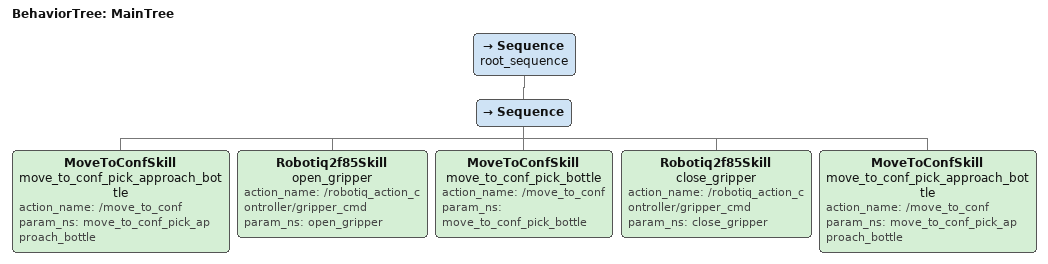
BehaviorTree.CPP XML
<!-- BOTTIGLIA TAVOLO A DESTRA -->

 <root BTCPP_format="4" >
    <!-- If you want to include subtrees -->

    <!-- Main tree -->
     <BehaviorTree ID="MainTree"> <!--DO NOT CHANGE -->
        <Sequence name="root_sequence">

           <!-- If you use subtrees -->
               <Sequence>
                  <MoveToConfSkill name="move_to_conf_pick_approach_bottle" action_name= "/move_to_conf" param_ns="move_to_conf_pick_approach_bottle"/>
                  <Robotiq2f85Skill name="open_gripper" action_name= "/robotiq_action_controller/gripper_cmd" param_ns="open_gripper"/>
                  <MoveToConfSkill name="move_to_conf_pick_bottle" action_name= "/move_to_conf" param_ns="move_to_conf_pick_bottle"/>
                  <Robotiq2f85Skill name="close_gripper" action_name= "/robotiq_action_controller/gripper_cmd" param_ns="close_gripper"/>
                  <MoveToConfSkill name="move_to_conf_pick_approach_bottle" action_name= "/move_to_conf" param_ns="move_to_conf_pick_approach_bottle"/>
               </Sequence>

        </Sequence>
     </BehaviorTree>
 </root>
